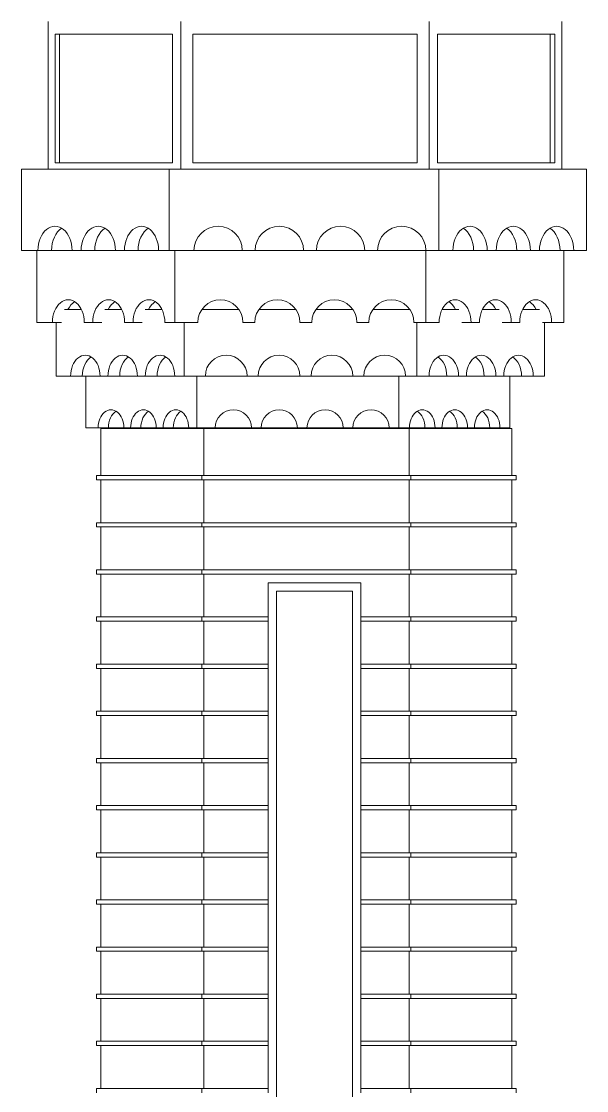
# Model space of a CAD drawing. Header units: inches. Extents: x -6210 to 141093, y -2740 to 21225.
# Drawn here: x 83217.4 to 83349.4, y 126.7 to 376.1 of the extents above; entities that cross this region are included whole.
import ezdxf

# ---------------------------------------------------------------- set-up
doc = ezdxf.new("R2010")
doc.units = ezdxf.units.IN
doc.header["$LTSCALE"] = 100
doc.header["$MEASUREMENT"] = 0
doc.layers.add('car area', color=53, linetype='Continuous')

msp = doc.modelspace()

# ---------------------------------------------------------------- linework, layer by layer
at = {"layer": 'car area', "linetype": 'Continuous', "lineweight": 0, "extrusion": (0, 1, 0)}
for p, q in [((83223.66414, 341.70481), (83223.66414, 376.14502)), ((83254.69358, 341.70481), (83254.69358, 376.14502)), ((83312.6347, 341.70481), (83312.6347, 376.14502)), ((83343.66414, 341.70481), (83343.66414, 376.14502)), ((83225.34539, 373.14502), (83252.74397, 373.14502)), ((83225.34539, 343.14502), (83225.34539, 373.14502)), ((83226.36196, 343.14502), (83226.36196, 373.14502)), ((83252.74397, 373.14502), (83252.74397, 343.14502)), ((83257.43622, 373.14502), (83309.89206, 373.14502)), ((83257.43622, 343.14502), (83257.43622, 373.14502)), ((83309.89206, 373.14502), (83309.89206, 343.14502)), ((83314.58432, 373.14502), (83341.98289, 373.14502)), ((83314.58432, 343.14502), (83314.58432, 373.14502)), ((83340.92223, 343.14502), (83340.92223, 373.14502)), ((83341.98289, 373.14502), (83341.98289, 343.14502)), ((83252.74397, 343.14502), (83225.34539, 343.14502)), ((83309.89206, 343.14502), (83257.43622, 343.14502)), ((83341.98289, 343.14502), (83314.58432, 343.14502)), ((83251.97834, 341.70481), (83217.43418, 341.70481)), ((83217.43418, 322.70481), (83217.43418, 341.70481)), ((83314.89003, 341.70481), (83251.97834, 341.70481)), ((83251.97834, 322.70481), (83251.97834, 341.70481)), ((83349.43418, 341.70481), (83314.89003, 341.70481)), ((83314.89003, 322.70481), (83314.89003, 341.70481)), ((83349.43418, 322.70481), (83349.43418, 341.70481)), ((83217.43418, 322.70481), (83221.29783, 322.70481)), ((83221.08476, 305.93317), (83221.08476, 322.70481)), ((83224.19444, 322.70481), (83221.29783, 322.70481)), ((83229.27825, 322.70481), (83224.19444, 322.70481)), ((83229.27825, 322.70481), (83231.39957, 322.70481)), ((83234.29618, 322.70481), (83231.39957, 322.70481)), ((83239.37999, 322.70481), (83234.29618, 322.70481)), ((83239.37999, 322.70481), (83241.50131, 322.70481)), ((83244.39792, 322.70481), (83241.50131, 322.70481)), ((83249.48173, 322.70481), (83244.39792, 322.70481)), ((83249.48173, 322.70481), (83251.97834, 322.70481)), ((83251.97834, 322.70481), (83257.74597, 322.70481)), ((83253.27156, 305.93317), (83253.27156, 322.70481)), ((83269.03198, 322.70481), (83257.74597, 322.70481)), ((83269.03198, 322.70481), (83257.74597, 322.70481)), ((83269.03198, 322.70481), (83272.03198, 322.70481)), ((83283.318, 322.70481), (83272.03198, 322.70481)), ((83283.318, 322.70481), (83272.03198, 322.70481)), ((83283.318, 322.70481), (83286.318, 322.70481)), ((83297.60401, 322.70481), (83286.318, 322.70481)), ((83297.60401, 322.70481), (83286.318, 322.70481)), ((83297.60401, 322.70481), (83300.60401, 322.70481)), ((83311.89003, 322.70481), (83300.60401, 322.70481)), ((83311.89003, 322.70481), (83300.60401, 322.70481)), ((83311.89003, 305.93317), (83311.89003, 322.70481)), ((83311.89003, 322.70481), (83314.89003, 322.70481)), ((83314.89003, 322.70481), (83318.22368, 322.70481)), ((83323.02211, 322.70481), (83318.22368, 322.70481)), ((83326.20409, 322.70481), (83323.02211, 322.70481)), ((83326.20409, 322.70481), (83328.32541, 322.70481)), ((83333.12385, 322.70481), (83328.32541, 322.70481)), ((83336.30583, 322.70481), (83333.12385, 322.70481)), ((83336.30583, 322.70481), (83338.42715, 322.70481)), ((83343.22559, 322.70481), (83338.42715, 322.70481)), ((83346.40757, 322.70481), (83343.22559, 322.70481)), ((83344.07682, 305.93317), (83344.07682, 322.70481)), ((83346.40757, 322.70481), (83349.43418, 322.70481)), ((83231.45599, 308.93317), (83227.49215, 308.93317)), ((83240.86837, 308.93317), (83236.90453, 308.93317)), ((83250.28074, 308.93317), (83246.3169, 308.93317)), ((83268.22158, 308.93317), (83259.58544, 308.93317)), ((83281.53268, 308.93317), (83272.89655, 308.93317)), ((83294.84379, 308.93317), (83286.20766, 308.93317)), ((83308.1549, 308.93317), (83299.51877, 308.93317)), ((83319.62857, 308.93317), (83315.66076, 308.93317)), ((83329.04094, 308.93317), (83325.07313, 308.93317)), ((83338.45332, 308.93317), (83334.48551, 308.93317)), ((83221.08476, 305.93317), (83224.68475, 305.93317)), ((83226.82758, 305.93317), (83224.68475, 305.93317)), ((83225.58476, 293.38771), (83225.58476, 305.93317)), ((83232.12057, 305.93317), (83234.09713, 305.93317)), ((83236.23995, 305.93317), (83234.09713, 305.93317)), ((83241.53294, 305.93317), (83243.5095, 305.93317)), ((83245.65233, 305.93317), (83243.5095, 305.93317)), ((83250.94532, 305.93317), (83253.27156, 305.93317)), ((83253.27156, 305.93317), (83258.64559, 305.93317)), ((83255.41835, 293.38771), (83255.41835, 305.93317)), ((83269.16143, 305.93317), (83271.9567, 305.93317)), ((83282.47254, 305.93317), (83285.26781, 305.93317)), ((83295.78364, 305.93317), (83298.57892, 305.93317)), ((83309.09475, 305.93317), (83311.89003, 305.93317)), ((83309.75117, 293.38771), (83309.75117, 305.93317)), ((83311.89003, 305.93317), (83314.99618, 305.93317)), ((83322.432, 305.93317), (83320.29314, 305.93317)), ((83322.432, 305.93317), (83324.40856, 305.93317)), ((83331.84437, 305.93317), (83329.70552, 305.93317)), ((83331.84437, 305.93317), (83333.82093, 305.93317)), ((83341.25675, 305.93317), (83339.11789, 305.93317)), ((83339.58476, 293.38771), (83339.58476, 305.93317)), ((83341.25675, 305.93317), (83344.07682, 305.93317)), ((83225.58476, 293.38771), (83228.92155, 293.38771)), ((83231.66963, 293.38771), (83228.92155, 293.38771)), ((83235.81373, 293.38771), (83231.66963, 293.38771)), ((83232.47113, 281.30044), (83232.47113, 293.38771)), ((83235.81373, 293.38771), (83237.64578, 293.38771)), ((83240.39385, 293.38771), (83237.64578, 293.38771)), ((83244.53796, 293.38771), (83240.39385, 293.38771)), ((83244.53796, 293.38771), (83246.37001, 293.38771)), ((83249.11808, 293.38771), (83246.37001, 293.38771)), ((83253.26219, 293.38771), (83249.11808, 293.38771)), ((83253.26219, 293.38771), (83255.41835, 293.38771)), ((83255.41835, 293.38771), (83260.39949, 293.38771)), ((83258.37924, 281.30044), (83258.37924, 293.38771)), ((83270.1465, 293.38771), (83260.39949, 293.38771)), ((83270.1465, 293.38771), (83272.73741, 293.38771)), ((83282.48442, 293.38771), (83272.73741, 293.38771)), ((83282.48442, 293.38771), (83285.07533, 293.38771)), ((83294.82234, 293.38771), (83285.07533, 293.38771)), ((83294.82234, 293.38771), (83297.41325, 293.38771)), ((83307.16026, 293.38771), (83297.41325, 293.38771)), ((83305.56301, 281.30044), (83305.56301, 293.38771)), ((83307.16026, 293.38771), (83309.75117, 293.38771)), ((83309.75117, 293.38771), (83312.63023, 293.38771)), ((83316.77434, 293.38771), (83312.63023, 293.38771)), ((83319.52241, 293.38771), (83316.77434, 293.38771)), ((83319.52241, 293.38771), (83321.35446, 293.38771)), ((83325.49857, 293.38771), (83321.35446, 293.38771)), ((83328.24664, 293.38771), (83325.49857, 293.38771)), ((83328.24664, 293.38771), (83330.07869, 293.38771)), ((83334.22279, 293.38771), (83330.07869, 293.38771)), ((83331.47113, 281.30044), (83331.47113, 293.38771)), ((83336.97087, 293.38771), (83334.22279, 293.38771)), ((83336.97087, 293.38771), (83339.58476, 293.38771)), ((83232.47113, 281.30044), (83235.36886, 281.30044)), ((83237.75535, 281.30044), (83235.36886, 281.30044)), ((83236.00531, 270.19225), (83236.00531, 281.19225)), ((83260.00531, 281.19225), (83236.00531, 281.19225)), ((83241.35418, 281.30044), (83237.75535, 281.30044)), ((83241.35418, 281.30044), (83242.94517, 281.30044)), ((83245.33165, 281.30044), (83242.94517, 281.30044)), ((83248.93048, 281.30044), (83245.33165, 281.30044)), ((83248.93048, 281.30044), (83250.52147, 281.30044)), ((83252.90796, 281.30044), (83250.52147, 281.30044)), ((83256.50678, 281.30044), (83252.90796, 281.30044)), ((83254.00531, 281.30044), (83254.00531, 281.19225)), ((83256.50678, 281.30044), (83258.37924, 281.30044)), ((83258.37924, 281.30044), (83262.70497, 281.30044)), ((83260.00531, 270.19225), (83260.00531, 281.19225)), ((83308.00531, 281.19225), (83260.00531, 281.19225)), ((83271.16948, 281.30044), (83262.70497, 281.30044)), ((83271.16948, 281.30044), (83273.41948, 281.30044)), ((83281.88399, 281.30044), (83273.41948, 281.30044)), ((83281.88399, 281.30044), (83284.13399, 281.30044)), ((83292.5985, 281.30044), (83284.13399, 281.30044)), ((83292.5985, 281.30044), (83294.8485, 281.30044)), ((83303.31301, 281.30044), (83294.8485, 281.30044)), ((83303.31301, 281.30044), (83305.56301, 281.30044)), ((83305.56301, 281.30044), (83308.06325, 281.30044)), ((83308.00531, 270.19225), (83308.00531, 281.19225)), ((83332.00531, 281.19225), (83308.00531, 281.19225)), ((83311.66207, 281.30044), (83308.06325, 281.30044)), ((83314.04856, 281.30044), (83311.66207, 281.30044)), ((83314.00531, 281.30044), (83314.00531, 281.19225)), ((83314.04856, 281.30044), (83315.63955, 281.30044)), ((83319.23838, 281.30044), (83315.63955, 281.30044)), ((83321.62486, 281.30044), (83319.23838, 281.30044)), ((83321.62486, 281.30044), (83323.21585, 281.30044)), ((83326.81468, 281.30044), (83323.21585, 281.30044)), ((83329.20116, 281.30044), (83326.81468, 281.30044)), ((83329.20116, 281.30044), (83331.47113, 281.30044)), ((83332.00531, 270.19225), (83332.00531, 281.19225)), ((83235.00531, 269.19225), (83235.00531, 270.19225)), ((83259.59109, 270.19225), (83235.00531, 270.19225)), ((83259.59109, 269.19225), (83259.59109, 270.19225)), ((83308.41952, 270.19225), (83259.59109, 270.19225)), ((83308.41952, 269.19225), (83308.41952, 270.19225)), ((83333.00531, 270.19225), (83308.41952, 270.19225)), ((83333.00531, 269.19225), (83333.00531, 270.19225)), ((83235.00531, 269.19225), (83259.59109, 269.19225)), ((83236.00531, 259.19225), (83236.00531, 269.19225)), ((83259.59109, 269.19225), (83308.41952, 269.19225)), ((83260.00531, 259.19225), (83260.00531, 269.19225)), ((83308.00531, 259.19225), (83308.00531, 269.19225)), ((83308.41952, 269.19225), (83333.00531, 269.19225)), ((83332.00531, 259.19225), (83332.00531, 269.19225)), ((83235.00531, 258.19225), (83235.00531, 259.19225)), ((83259.59109, 259.19225), (83235.00531, 259.19225)), ((83235.00531, 258.19225), (83259.59109, 258.19225)), ((83236.00531, 248.19225), (83236.00531, 258.19225)), ((83259.59109, 258.19225), (83259.59109, 259.19225)), ((83308.41952, 259.19225), (83259.59109, 259.19225)), ((83259.59109, 258.19225), (83308.41952, 258.19225)), ((83260.00531, 248.19225), (83260.00531, 258.19225)), ((83308.00531, 248.19225), (83308.00531, 258.19225)), ((83308.41952, 258.19225), (83308.41952, 259.19225)), ((83333.00531, 259.19225), (83308.41952, 259.19225)), ((83308.41952, 258.19225), (83333.00531, 258.19225)), ((83332.00531, 248.19225), (83332.00531, 258.19225)), ((83333.00531, 258.19225), (83333.00531, 259.19225)), ((83235.00531, 247.19225), (83235.00531, 248.19225)), ((83259.59109, 248.19225), (83235.00531, 248.19225)), ((83235.00531, 247.19225), (83259.59109, 247.19225)), ((83236.00531, 237.19225), (83236.00531, 247.19225)), ((83259.59109, 247.19225), (83259.59109, 248.19225)), ((83308.41952, 248.19225), (83259.59109, 248.19225)), ((83259.59109, 247.19225), (83308.41952, 247.19225)), ((83260.00531, 237.19225), (83260.00531, 247.19225)), ((83308.00531, 237.19225), (83308.00531, 247.19225)), ((83308.41952, 247.19225), (83308.41952, 248.19225)), ((83333.00531, 248.19225), (83308.41952, 248.19225)), ((83308.41952, 247.19225), (83333.00531, 247.19225)), ((83332.00531, 237.19225), (83332.00531, 247.19225)), ((83333.00531, 247.19225), (83333.00531, 248.19225)), ((83275.051, 237.19225), (83275.051, 245.19225)), ((83275.051, 245.19225), (83296.72118, 245.19225)), ((83296.72118, 245.19225), (83296.72118, 237.19225)), ((83277.051, 31.19225), (83277.051, 243.19225)), ((83277.051, 243.19225), (83294.72118, 243.19225)), ((83294.72118, 243.19225), (83277.051, 243.19225)), ((83277.051, 243.19225), (83277.051, 31.19225)), ((83294.72118, 243.19225), (83294.72118, 31.19225)), ((83294.72118, 31.19225), (83294.72118, 243.19225)), ((83259.59109, 237.19225), (83235.00531, 237.19225)), ((83235.00531, 236.19225), (83235.00531, 237.19225)), ((83275.051, 237.19225), (83259.59109, 237.19225)), ((83259.59109, 236.19225), (83259.59109, 237.19225)), ((83275.051, 237.19225), (83275.051, 236.19225)), ((83308.41952, 237.19225), (83296.72118, 237.19225)), ((83296.72118, 236.19225), (83296.72118, 237.19225)), ((83308.41952, 236.19225), (83308.41952, 237.19225)), ((83333.00531, 237.19225), (83308.41952, 237.19225)), ((83333.00531, 236.19225), (83333.00531, 237.19225)), ((83235.00531, 236.19225), (83259.59109, 236.19225)), ((83236.00531, 226.19225), (83236.00531, 236.19225)), ((83259.59109, 236.19225), (83275.051, 236.19225)), ((83260.00531, 226.19225), (83260.00531, 236.19225)), ((83275.051, 226.19225), (83275.051, 236.19225)), ((83296.72118, 236.19225), (83296.72118, 226.19225)), ((83296.72118, 236.19225), (83308.41952, 236.19225)), ((83308.00531, 226.19225), (83308.00531, 236.19225)), ((83308.41952, 236.19225), (83333.00531, 236.19225)), ((83332.00531, 226.19225), (83332.00531, 236.19225)), ((83259.59109, 226.19225), (83235.00531, 226.19225)), ((83235.00531, 225.19225), (83235.00531, 226.19225)), ((83235.00531, 225.19225), (83259.59109, 225.19225)), ((83236.00531, 215.19225), (83236.00531, 225.19225)), ((83275.051, 226.19225), (83259.59109, 226.19225)), ((83259.59109, 225.19225), (83259.59109, 226.19225)), ((83259.59109, 225.19225), (83275.051, 225.19225)), ((83260.00531, 215.19225), (83260.00531, 225.19225)), ((83275.051, 226.19225), (83275.051, 225.19225)), ((83275.051, 215.19225), (83275.051, 225.19225)), ((83308.41952, 226.19225), (83296.72118, 226.19225)), ((83296.72118, 225.19225), (83296.72118, 226.19225)), ((83296.72118, 225.19225), (83296.72118, 215.19225)), ((83296.72118, 225.19225), (83308.41952, 225.19225)), ((83308.00531, 215.19225), (83308.00531, 225.19225)), ((83308.41952, 225.19225), (83308.41952, 226.19225)), ((83333.00531, 226.19225), (83308.41952, 226.19225)), ((83308.41952, 225.19225), (83333.00531, 225.19225)), ((83332.00531, 215.19225), (83332.00531, 225.19225)), ((83333.00531, 225.19225), (83333.00531, 226.19225)), ((83259.59109, 215.19225), (83235.00531, 215.19225)), ((83235.00531, 214.19225), (83235.00531, 215.19225)), ((83275.051, 215.19225), (83259.59109, 215.19225)), ((83259.59109, 214.19225), (83259.59109, 215.19225)), ((83275.051, 215.19225), (83275.051, 214.19225)), ((83308.41952, 215.19225), (83296.72118, 215.19225)), ((83296.72118, 214.19225), (83296.72118, 215.19225)), ((83308.41952, 214.19225), (83308.41952, 215.19225)), ((83333.00531, 215.19225), (83308.41952, 215.19225)), ((83333.00531, 214.19225), (83333.00531, 215.19225)), ((83235.00531, 214.19225), (83259.59109, 214.19225)), ((83236.00531, 204.19225), (83236.00531, 214.19225)), ((83259.59109, 214.19225), (83275.051, 214.19225)), ((83260.00531, 204.19225), (83260.00531, 214.19225)), ((83275.051, 204.19225), (83275.051, 214.19225)), ((83296.72118, 214.19225), (83296.72118, 204.19225)), ((83296.72118, 214.19225), (83308.41952, 214.19225)), ((83308.00531, 204.19225), (83308.00531, 214.19225)), ((83308.41952, 214.19225), (83333.00531, 214.19225)), ((83332.00531, 204.19225), (83332.00531, 214.19225)), ((83259.59109, 204.19225), (83235.00531, 204.19225)), ((83235.00531, 203.19225), (83235.00531, 204.19225)), ((83235.00531, 203.19225), (83259.59109, 203.19225)), ((83236.00531, 193.19225), (83236.00531, 203.19225)), ((83275.051, 204.19225), (83259.59109, 204.19225)), ((83259.59109, 203.19225), (83259.59109, 204.19225)), ((83259.59109, 203.19225), (83275.051, 203.19225)), ((83260.00531, 193.19225), (83260.00531, 203.19225)), ((83275.051, 204.19225), (83275.051, 203.19225)), ((83275.051, 193.19225), (83275.051, 203.19225)), ((83308.41952, 204.19225), (83296.72118, 204.19225)), ((83296.72118, 203.19225), (83296.72118, 204.19225)), ((83296.72118, 203.19225), (83296.72118, 193.19225)), ((83296.72118, 203.19225), (83308.41952, 203.19225)), ((83308.00531, 193.19225), (83308.00531, 203.19225)), ((83308.41952, 203.19225), (83308.41952, 204.19225)), ((83333.00531, 204.19225), (83308.41952, 204.19225)), ((83308.41952, 203.19225), (83333.00531, 203.19225)), ((83332.00531, 193.19225), (83332.00531, 203.19225)), ((83333.00531, 203.19225), (83333.00531, 204.19225)), ((83259.59109, 193.19225), (83235.00531, 193.19225)), ((83235.00531, 192.19225), (83235.00531, 193.19225)), ((83235.00531, 192.19225), (83259.59109, 192.19225)), ((83236.00531, 182.19225), (83236.00531, 192.19225)), ((83275.051, 193.19225), (83259.59109, 193.19225)), ((83259.59109, 192.19225), (83259.59109, 193.19225)), ((83259.59109, 192.19225), (83275.051, 192.19225)), ((83260.00531, 182.19225), (83260.00531, 192.19225)), ((83275.051, 193.19225), (83275.051, 192.19225)), ((83275.051, 182.19225), (83275.051, 192.19225)), ((83308.41952, 193.19225), (83296.72118, 193.19225)), ((83296.72118, 192.19225), (83296.72118, 193.19225)), ((83296.72118, 192.19225), (83296.72118, 182.19225)), ((83296.72118, 192.19225), (83308.41952, 192.19225)), ((83308.00531, 182.19225), (83308.00531, 192.19225)), ((83308.41952, 192.19225), (83308.41952, 193.19225)), ((83333.00531, 193.19225), (83308.41952, 193.19225)), ((83308.41952, 192.19225), (83333.00531, 192.19225)), ((83332.00531, 182.19225), (83332.00531, 192.19225)), ((83333.00531, 192.19225), (83333.00531, 193.19225)), ((83259.59109, 182.19225), (83235.00531, 182.19225)), ((83235.00531, 181.19225), (83235.00531, 182.19225)), ((83275.051, 182.19225), (83259.59109, 182.19225)), ((83259.59109, 181.19225), (83259.59109, 182.19225)), ((83275.051, 182.19225), (83275.051, 181.19225)), ((83308.41952, 182.19225), (83296.72118, 182.19225)), ((83296.72118, 181.19225), (83296.72118, 182.19225)), ((83308.41952, 181.19225), (83308.41952, 182.19225)), ((83333.00531, 182.19225), (83308.41952, 182.19225)), ((83333.00531, 181.19225), (83333.00531, 182.19225)), ((83235.00531, 181.19225), (83259.59109, 181.19225)), ((83236.00531, 171.19225), (83236.00531, 181.19225)), ((83259.59109, 181.19225), (83275.051, 181.19225)), ((83260.00531, 171.19225), (83260.00531, 181.19225)), ((83275.051, 171.19225), (83275.051, 181.19225)), ((83296.72118, 181.19225), (83296.72118, 171.19225)), ((83296.72118, 181.19225), (83308.41952, 181.19225)), ((83308.00531, 171.19225), (83308.00531, 181.19225)), ((83308.41952, 181.19225), (83333.00531, 181.19225)), ((83332.00531, 171.19225), (83332.00531, 181.19225)), ((83259.59109, 171.19225), (83235.00531, 171.19225)), ((83235.00531, 170.19225), (83235.00531, 171.19225)), ((83235.00531, 170.19225), (83259.59109, 170.19225)), ((83236.00531, 160.19225), (83236.00531, 170.19225)), ((83275.051, 171.19225), (83259.59109, 171.19225)), ((83259.59109, 170.19225), (83259.59109, 171.19225)), ((83259.59109, 170.19225), (83275.051, 170.19225)), ((83260.00531, 160.19225), (83260.00531, 170.19225)), ((83275.051, 171.19225), (83275.051, 170.19225)), ((83275.051, 160.19225), (83275.051, 170.19225)), ((83308.41952, 171.19225), (83296.72118, 171.19225)), ((83296.72118, 170.19225), (83296.72118, 171.19225)), ((83296.72118, 170.19225), (83296.72118, 160.19225)), ((83296.72118, 170.19225), (83308.41952, 170.19225)), ((83308.00531, 160.19225), (83308.00531, 170.19225)), ((83308.41952, 170.19225), (83308.41952, 171.19225)), ((83333.00531, 171.19225), (83308.41952, 171.19225)), ((83308.41952, 170.19225), (83333.00531, 170.19225)), ((83332.00531, 160.19225), (83332.00531, 170.19225)), ((83333.00531, 170.19225), (83333.00531, 171.19225)), ((83259.59109, 160.19225), (83235.00531, 160.19225)), ((83235.00531, 159.19225), (83235.00531, 160.19225)), ((83275.051, 160.19225), (83259.59109, 160.19225)), ((83259.59109, 159.19225), (83259.59109, 160.19225)), ((83275.051, 160.19225), (83275.051, 159.19225)), ((83308.41952, 160.19225), (83296.72118, 160.19225)), ((83296.72118, 159.19225), (83296.72118, 160.19225)), ((83308.41952, 159.19225), (83308.41952, 160.19225)), ((83333.00531, 160.19225), (83308.41952, 160.19225)), ((83333.00531, 159.19225), (83333.00531, 160.19225)), ((83235.00531, 159.19225), (83259.59109, 159.19225)), ((83236.00531, 149.19225), (83236.00531, 159.19225)), ((83259.59109, 159.19225), (83275.051, 159.19225)), ((83260.00531, 149.19225), (83260.00531, 159.19225)), ((83275.051, 149.19225), (83275.051, 159.19225)), ((83296.72118, 159.19225), (83296.72118, 149.19225)), ((83296.72118, 159.19225), (83308.41952, 159.19225)), ((83308.00531, 149.19225), (83308.00531, 159.19225)), ((83308.41952, 159.19225), (83333.00531, 159.19225)), ((83332.00531, 149.19225), (83332.00531, 159.19225)), ((83259.59109, 149.19225), (83235.00531, 149.19225)), ((83235.00531, 148.19225), (83235.00531, 149.19225)), ((83235.00531, 148.19225), (83259.59109, 148.19225)), ((83236.00531, 138.19225), (83236.00531, 148.19225)), ((83275.051, 149.19225), (83259.59109, 149.19225)), ((83259.59109, 148.19225), (83259.59109, 149.19225)), ((83259.59109, 148.19225), (83275.051, 148.19225)), ((83260.00531, 138.19225), (83260.00531, 148.19225)), ((83275.051, 149.19225), (83275.051, 148.19225)), ((83275.051, 138.19225), (83275.051, 148.19225)), ((83308.41952, 149.19225), (83296.72118, 149.19225)), ((83296.72118, 148.19225), (83296.72118, 149.19225)), ((83296.72118, 148.19225), (83296.72118, 138.19225)), ((83296.72118, 148.19225), (83308.41952, 148.19225)), ((83308.00531, 138.19225), (83308.00531, 148.19225)), ((83308.41952, 148.19225), (83308.41952, 149.19225)), ((83333.00531, 149.19225), (83308.41952, 149.19225)), ((83308.41952, 148.19225), (83333.00531, 148.19225)), ((83332.00531, 138.19225), (83332.00531, 148.19225)), ((83333.00531, 148.19225), (83333.00531, 149.19225)), ((83259.59109, 138.19225), (83235.00531, 138.19225)), ((83235.00531, 137.19225), (83235.00531, 138.19225)), ((83275.051, 138.19225), (83259.59109, 138.19225)), ((83259.59109, 137.19225), (83259.59109, 138.19225)), ((83275.051, 138.19225), (83275.051, 137.19225)), ((83308.41952, 138.19225), (83296.72118, 138.19225)), ((83296.72118, 137.19225), (83296.72118, 138.19225)), ((83308.41952, 137.19225), (83308.41952, 138.19225)), ((83333.00531, 138.19225), (83308.41952, 138.19225)), ((83333.00531, 137.19225), (83333.00531, 138.19225)), ((83235.00531, 137.19225), (83259.59109, 137.19225)), ((83236.00531, 127.19225), (83236.00531, 137.19225)), ((83259.59109, 137.19225), (83275.051, 137.19225)), ((83260.00531, 127.19225), (83260.00531, 137.19225)), ((83275.051, 127.19225), (83275.051, 137.19225)), ((83296.72118, 137.19225), (83296.72118, 127.19225)), ((83296.72118, 137.19225), (83308.41952, 137.19225)), ((83308.00531, 127.19225), (83308.00531, 137.19225)), ((83308.41952, 137.19225), (83333.00531, 137.19225)), ((83332.00531, 127.19225), (83332.00531, 137.19225)), ((83259.59109, 127.19225), (83235.00531, 127.19225)), ((83235.00531, 126.19225), (83235.00531, 127.19225)), ((83275.051, 127.19225), (83259.59109, 127.19225)), ((83259.59109, 126.19225), (83259.59109, 127.19225)), ((83275.051, 127.19225), (83275.051, 126.19225)), ((83308.41952, 127.19225), (83296.72118, 127.19225)), ((83296.72118, 126.19225), (83296.72118, 127.19225)), ((83308.41952, 126.19225), (83308.41952, 127.19225)), ((83333.00531, 127.19225), (83308.41952, 127.19225)), ((83333.00531, 126.19225), (83333.00531, 127.19225))]:
    msp.add_line(p, q, dxfattribs=at)
at = {"layer": 'car area', "linetype": 'Continuous', "lineweight": 0}
for centre, radius in [((83263.38898, 322.70481), 5.64301), ((83277.67499, 322.70481), 5.64301), ((83291.961, 322.70481), 5.64301), ((83306.24702, 322.70481), 5.64301), ((83263.90351, 305.93317), 5.25792), ((83277.21462, 305.93317), 5.25792), ((83290.52573, 305.93317), 5.25792), ((83303.83684, 305.93317), 5.25792), ((83265.27299, 293.38771), 4.87351), ((83277.61091, 293.38771), 4.87351), ((83289.94884, 293.38771), 4.87351), ((83302.28676, 293.38771), 4.87351), ((83266.93722, 281.30044), 4.23226), ((83277.65173, 281.30044), 4.23226), ((83288.36624, 281.30044), 4.23226), ((83299.08075, 281.30044), 4.23226)]:
    msp.add_arc(centre, radius, 0, 180, dxfattribs=at)
at = {"layer": 'car area', "linetype": 'Continuous', "lineweight": 0, "extrusion": (0, 0, -1)}
for centre, major_axis, start_param, end_param in [((83225.28804, 322.70481), (0, 5.64301), 4.71238898, 7.853981634), ((83228.47002, 322.70481), (0, -5.64301), 1.570796327, 2.731468079), ((83235.38978, 322.70481), (0, 5.64301), 4.71238898, 7.853981634), ((83238.57176, 322.70481), (0, -5.64301), 1.570796327, 2.731468079), ((83245.49152, 322.70481), (0, 5.64301), 4.71238898, 7.853981634), ((83248.6735, 322.70481), (0, -5.64301), 1.570796327, 2.731468079), ((83322.21388, 322.70481), (0, 5.64301), 4.71238898, 7.853981634), ((83319.0319, 322.70481), (0, -5.64301), 3.551717228, 4.71238898), ((83332.31562, 322.70481), (0, 5.64301), 4.71238898, 7.853981634), ((83329.13364, 322.70481), (0, -5.64301), 3.551717228, 4.71238898), ((83342.41736, 322.70481), (0, 5.64301), 4.71238898, 7.853981634), ((83339.23538, 322.70481), (0, -5.64301), 3.551717228, 4.71238898), ((83228.40266, 305.93317), (0, 5.25792), 4.71238898, 7.853981634), ((83231.3675, 305.93317), (0, -5.25792), 2.177993802, 2.731468079), ((83237.81504, 305.93317), (0, 5.25792), 4.71238898, 7.853981634), ((83240.77987, 305.93317), (0, -5.25792), 2.177993802, 2.731468079), ((83247.22741, 305.93317), (0, 5.25792), 4.71238898, 7.853981634), ((83250.19225, 305.93317), (0, -5.25792), 2.177993802, 2.731468079), ((83318.71409, 305.93317), (0, 5.25792), 4.71238898, 7.853981634), ((83315.74925, 305.93317), (0, -5.25792), 3.551717228, 4.105191505), ((83328.12646, 305.93317), (0, 5.25792), 4.71238898, 7.853981634), ((83325.16163, 305.93317), (0, -5.25792), 3.551717228, 4.105191505), ((83337.53884, 305.93317), (0, 5.25792), 4.71238898, 7.853981634), ((83334.574, 305.93317), (0, -5.25792), 3.551717228, 4.105191505), ((83232.36764, 293.38771), (0, 4.87351), 4.71238898, 7.853981634), ((83235.11572, 293.38771), (0, -4.87351), 1.570796327, 2.731468079), ((83241.09187, 293.38771), (0, 4.87351), 4.71238898, 7.853981634), ((83243.83994, 293.38771), (0, -4.87351), 1.570796327, 2.731468079), ((83249.8161, 293.38771), (0, 4.87351), 4.71238898, 7.853981634), ((83252.56417, 293.38771), (0, -4.87351), 1.570796327, 2.731468079), ((83316.07632, 293.38771), (0, 4.87351), 4.71238898, 7.853981634), ((83313.32825, 293.38771), (0, -4.87351), 3.551717228, 4.71238898), ((83324.80055, 293.38771), (0, 4.87351), 4.71238898, 7.853981634), ((83322.05248, 293.38771), (0, -4.87351), 3.551717228, 4.71238898), ((83333.52478, 293.38771), (0, 4.87351), 4.71238898, 7.853981634), ((83330.7767, 293.38771), (0, -4.87351), 3.551717228, 4.71238898), ((83238.36152, 281.30044), (0, 4.23226), 4.71238898, 7.853981634), ((83240.74801, 281.30044), (0, -4.23226), 1.570796327, 2.731468079), ((83245.93782, 281.30044), (0, 4.23226), 4.71238898, 7.853981634), ((83248.32431, 281.30044), (0, -4.23226), 1.570796327, 2.731468079), ((83253.51413, 281.30044), (0, 4.23226), 4.71238898, 7.853981634), ((83255.90061, 281.30044), (0, -4.23226), 1.570796327, 2.731468079), ((83311.0559, 281.30044), (0, 4.23226), 4.71238898, 7.853981634), ((83308.66942, 281.30044), (0, -4.23226), 3.551717228, 4.71238898), ((83318.6322, 281.30044), (0, 4.23226), 4.71238898, 7.853981634), ((83316.24572, 281.30044), (0, -4.23226), 3.551717228, 4.71238898), ((83326.20851, 281.30044), (0, 4.23226), 4.71238898, 7.853981634), ((83323.82202, 281.30044), (0, -4.23226), 3.551717228, 4.71238898)]:
    msp.add_ellipse(centre, major_axis=major_axis, ratio=0.707106781, start_param=start_param, end_param=end_param, dxfattribs=at)

doc.saveas('drawing.dxf')
